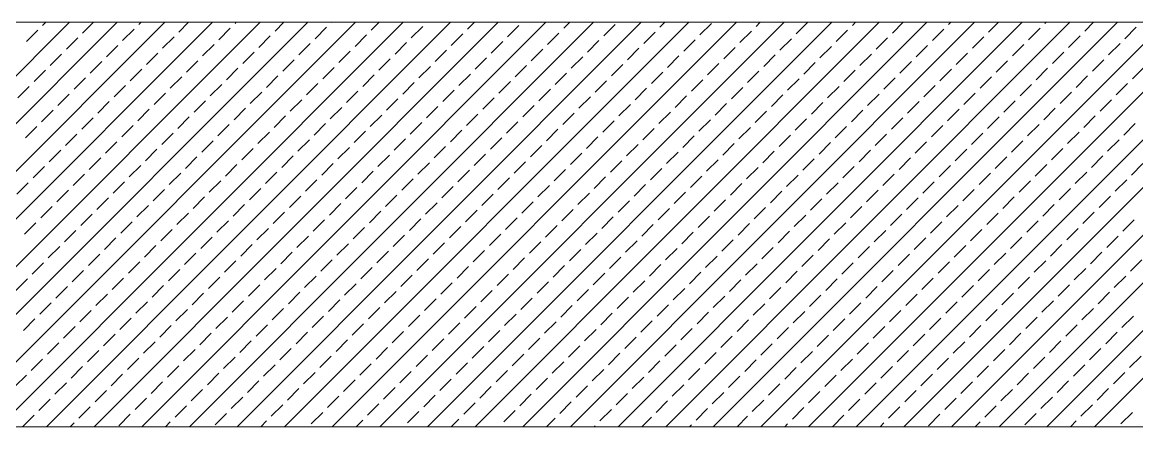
# Model space of a CAD drawing. Header units: millimetres. Extents: x -16104 to 67872, y -88009 to 12107.
# Drawn here: x 1036.79 to 1057.47, y -6998.68 to -6991.18 of the extents above; entities that cross this region are included whole.
import ezdxf

# ---------------------------------------------------------------- set-up
doc = ezdxf.new("R2010")
doc.units = ezdxf.units.MM
doc.layers.get('0').update_dxf_attribs({"color": 241})
doc.layers.add('TARAMA', color=8, linetype='Continuous', lineweight=15)

# ---------------------------------------------------------------- blocks, each defined once
blk = doc.blocks.new('POK')
at = {"layer": 'TARAMA'}
for p, q in [((48031.265, -33586.417), (49095.765, -33586.417)), ((48306.592, -33616.417), (48336.592, -33586.417)), ((48310.128, -33616.417), (48340.128, -33586.417)), ((48313.663, -33616.417), (48343.663, -33586.417)), ((48317.199, -33616.417), (48347.199, -33586.417)), ((48320.734, -33616.417), (48350.734, -33586.417)), ((48324.27, -33616.417), (48354.27, -33586.417)), ((48327.806, -33616.417), (48357.806, -33586.417)), ((48331.341, -33616.417), (48361.341, -33586.417)), ((48334.59, -33586.649), (48334.822, -33586.417)), ((48334.877, -33616.417), (48364.877, -33586.417)), ((48337.559, -33587.215), (48338.357, -33586.417)), ((48338.412, -33616.417), (48368.412, -33586.417)), ((48341.731, -33586.579), (48341.893, -33586.417)), ((48341.948, -33616.417), (48371.948, -33586.417)), ((48344.701, -33587.144), (48345.428, -33586.417)), ((48345.483, -33616.417), (48375.483, -33586.417)), ((48348.873, -33586.508), (48348.964, -33586.417)), ((48349.019, -33616.417), (48379.019, -33586.417)), ((48351.843, -33587.074), (48352.499, -33586.417)), ((48352.554, -33616.417), (48382.554, -33586.417)), ((48356.015, -33586.437), (48356.035, -33586.417)), ((48356.09, -33616.417), (48386.09, -33586.417)), ((48358.985, -33587.003), (48359.571, -33586.417)), ((48359.625, -33616.417), (48389.625, -33586.417)), ((48363.161, -33616.417), (48393.161, -33586.417)), ((48366.127, -33586.932), (48366.642, -33586.417)), ((48366.696, -33616.417), (48396.696, -33586.417)), ((48370.232, -33616.417), (48400.232, -33586.417)), ((48373.268, -33586.862), (48373.713, -33586.417)), ((48373.767, -33616.417), (48403.767, -33586.417)), ((48377.303, -33616.417), (48407.303, -33586.417)), ((48380.41, -33586.791), (48380.784, -33586.417)), ((48380.839, -33616.417), (48410.839, -33586.417)), ((48383.38, -33587.357), (48384.229, -33586.508)), ((48384.374, -33616.417), (48414.374, -33586.417)), ((48387.552, -33586.72), (48387.855, -33586.417)), ((48387.91, -33616.417), (48417.91, -33586.417)), ((48390.522, -33587.286), (48391.37, -33586.437)), ((48391.445, -33616.417), (48421.445, -33586.417)), ((48394.694, -33586.649), (48394.926, -33586.417)), ((48394.981, -33616.417), (48424.981, -33586.417)), ((48397.664, -33587.215), (48398.461, -33586.417)), ((48398.516, -33616.417), (48428.516, -33586.417)), ((48401.835, -33586.579), (48401.997, -33586.417)), ((48402.052, -33616.417), (48432.052, -33586.417)), ((48404.805, -33587.144), (48405.532, -33586.417)), ((48405.587, -33616.417), (48435.587, -33586.417)), ((48408.977, -33586.508), (48409.068, -33586.417)), ((48409.123, -33616.417), (48439.123, -33586.417)), ((48411.947, -33587.074), (48412.604, -33586.417)), ((48412.658, -33616.417), (48442.658, -33586.417)), ((48333.388, -33587.852), (48334.236, -33587.003)), ((48340.529, -33587.781), (48341.378, -33586.932)), ((48347.671, -33587.71), (48348.52, -33586.862)), ((48354.813, -33587.639), (48355.661, -33586.791)), ((48357.783, -33588.205), (48358.631, -33587.357)), ((48361.955, -33587.569), (48362.803, -33586.72)), ((48364.925, -33588.134), (48365.773, -33587.286)), ((48369.096, -33587.498), (48369.945, -33586.649)), ((48372.066, -33588.064), (48372.915, -33587.215)), ((48376.238, -33587.427), (48377.087, -33586.579)), ((48379.208, -33587.993), (48380.057, -33587.144)), ((48386.35, -33587.922), (48387.198, -33587.074)), ((48393.492, -33587.852), (48394.34, -33587.003)), ((48400.633, -33587.781), (48401.482, -33586.932)), ((48407.775, -33587.71), (48408.624, -33586.862)), ((48414.917, -33587.639), (48415.765, -33586.791)), ((48336.357, -33588.417), (48337.206, -33587.569)), ((48339.327, -33588.983), (48340.176, -33588.134)), ((48343.499, -33588.347), (48344.348, -33587.498)), ((48346.469, -33588.912), (48347.318, -33588.064)), ((48350.641, -33588.276), (48351.489, -33587.427)), ((48353.611, -33588.841), (48354.459, -33587.993)), ((48360.753, -33588.771), (48361.601, -33587.922)), ((48367.894, -33588.7), (48368.743, -33587.852)), ((48375.036, -33588.629), (48375.885, -33587.781)), ((48382.178, -33588.559), (48383.026, -33587.71)), ((48389.32, -33588.488), (48390.168, -33587.639)), ((48392.29, -33589.054), (48393.138, -33588.205)), ((48396.461, -33588.417), (48397.31, -33587.569)), ((48399.431, -33588.983), (48400.28, -33588.134)), ((48403.603, -33588.347), (48404.452, -33587.498)), ((48406.573, -33588.912), (48407.422, -33588.064)), ((48410.745, -33588.276), (48411.594, -33587.427)), ((48413.715, -33588.841), (48414.563, -33587.993)), ((48335.155, -33589.619), (48336.004, -33588.771)), ((48342.297, -33589.549), (48343.146, -33588.7)), ((48349.439, -33589.478), (48350.287, -33588.629)), ((48356.581, -33589.407), (48357.429, -33588.559)), ((48363.722, -33589.336), (48364.571, -33588.488)), ((48370.864, -33589.266), (48371.713, -33588.417)), ((48373.834, -33589.831), (48374.683, -33588.983)), ((48378.006, -33589.195), (48378.855, -33588.347)), ((48380.976, -33589.761), (48381.824, -33588.912)), ((48385.148, -33589.124), (48385.996, -33588.276)), ((48388.118, -33589.69), (48388.966, -33588.841)), ((48395.259, -33589.619), (48396.108, -33588.771)), ((48402.401, -33589.549), (48403.25, -33588.7)), ((48409.543, -33589.478), (48410.391, -33588.629)), ((48338.125, -33590.185), (48338.974, -33589.336)), ((48345.267, -33590.114), (48346.115, -33589.266)), ((48348.237, -33590.68), (48349.085, -33589.831)), ((48352.409, -33590.044), (48353.257, -33589.195)), ((48355.379, -33590.609), (48356.227, -33589.761)), ((48359.551, -33589.973), (48360.399, -33589.124)), ((48362.52, -33590.539), (48363.369, -33589.69)), ((48366.692, -33589.902), (48367.541, -33589.054)), ((48369.662, -33590.468), (48370.511, -33589.619)), ((48376.804, -33590.397), (48377.652, -33589.549)), ((48383.946, -33590.326), (48384.794, -33589.478)), ((48391.087, -33590.256), (48391.936, -33589.407)), ((48398.229, -33590.185), (48399.078, -33589.336)), ((48405.371, -33590.114), (48406.22, -33589.266)), ((48408.341, -33590.68), (48409.189, -33589.831)), ((48412.513, -33590.044), (48413.361, -33589.195)), ((48415.483, -33590.609), (48416.331, -33589.761)), ((48333.953, -33590.821), (48334.802, -33589.973)), ((48336.923, -33591.387), (48337.772, -33590.539)), ((48341.095, -33590.751), (48341.944, -33589.902)), ((48344.065, -33591.316), (48344.913, -33590.468)), ((48351.207, -33591.246), (48352.055, -33590.397)), ((48358.348, -33591.175), (48359.197, -33590.326)), ((48365.49, -33591.104), (48366.339, -33590.256)), ((48372.632, -33591.034), (48373.481, -33590.185)), ((48379.774, -33590.963), (48380.622, -33590.114)), ((48382.744, -33591.528), (48383.592, -33590.68)), ((48386.916, -33590.892), (48387.764, -33590.044)), ((48389.885, -33591.458), (48390.734, -33590.609)), ((48394.057, -33590.821), (48394.906, -33589.973)), ((48397.027, -33591.387), (48397.876, -33590.539)), ((48401.199, -33590.751), (48402.048, -33589.902)), ((48404.169, -33591.316), (48405.017, -33590.468)), ((48411.311, -33591.246), (48412.159, -33590.397)), ((48332.751, -33592.023), (48333.6, -33591.175)), ((48339.893, -33591.953), (48340.741, -33591.104)), ((48347.035, -33591.882), (48347.883, -33591.034)), ((48354.176, -33591.811), (48355.025, -33590.963)), ((48361.318, -33591.741), (48362.167, -33590.892)), ((48364.288, -33592.306), (48365.137, -33591.458)), ((48368.46, -33591.67), (48369.309, -33590.821)), ((48371.43, -33592.236), (48372.278, -33591.387)), ((48375.602, -33591.599), (48376.45, -33590.751)), ((48378.572, -33592.165), (48379.42, -33591.316)), ((48385.713, -33592.094), (48386.562, -33591.246)), ((48392.855, -33592.023), (48393.704, -33591.175)), ((48399.997, -33591.953), (48400.846, -33591.104)), ((48407.139, -33591.882), (48407.987, -33591.034)), ((48414.281, -33591.811), (48415.129, -33590.963)), ((48335.721, -33592.589), (48336.57, -33591.741)), ((48338.691, -33593.155), (48339.539, -33592.306)), ((48342.863, -33592.518), (48343.711, -33591.67)), ((48345.833, -33593.084), (48346.681, -33592.236)), ((48350.005, -33592.448), (48350.853, -33591.599)), ((48352.974, -33593.013), (48353.823, -33592.165)), ((48357.146, -33592.377), (48357.995, -33591.528)), ((48360.116, -33592.943), (48360.965, -33592.094)), ((48367.258, -33592.872), (48368.106, -33592.023)), ((48374.4, -33592.801), (48375.248, -33591.953)), ((48381.542, -33592.731), (48382.39, -33591.882)), ((48388.683, -33592.66), (48389.532, -33591.811)), ((48395.825, -33592.589), (48396.674, -33591.741)), ((48398.795, -33593.155), (48399.643, -33592.306)), ((48402.967, -33592.518), (48403.815, -33591.67)), ((48405.937, -33593.084), (48406.785, -33592.236)), ((48410.109, -33592.448), (48410.957, -33591.599)), ((48413.078, -33593.013), (48413.927, -33592.165)), ((48334.519, -33593.791), (48335.367, -33592.943)), ((48341.661, -33593.721), (48342.509, -33592.872)), ((48348.802, -33593.65), (48349.651, -33592.801)), ((48355.944, -33593.579), (48356.793, -33592.731)), ((48363.086, -33593.508), (48363.935, -33592.66)), ((48370.228, -33593.438), (48371.076, -33592.589)), ((48373.198, -33594.003), (48374.046, -33593.155)), ((48377.37, -33593.367), (48378.218, -33592.518)), ((48380.339, -33593.933), (48381.188, -33593.084)), ((48384.511, -33593.296), (48385.36, -33592.448)), ((48387.481, -33593.862), (48388.33, -33593.013)), ((48391.653, -33593.226), (48392.502, -33592.377)), ((48394.623, -33593.791), (48395.472, -33592.943)), ((48401.765, -33593.721), (48402.613, -33592.872)), ((48408.907, -33593.65), (48409.755, -33592.801)), ((48337.489, -33594.357), (48338.337, -33593.508)), ((48344.631, -33594.286), (48345.479, -33593.438)), ((48347.6, -33594.852), (48348.449, -33594.003)), ((48351.772, -33594.215), (48352.621, -33593.367)), ((48354.742, -33594.781), (48355.591, -33593.933)), ((48358.914, -33594.145), (48359.763, -33593.296)), ((48361.884, -33594.71), (48362.732, -33593.862)), ((48366.056, -33594.074), (48366.904, -33593.226)), ((48369.026, -33594.64), (48369.874, -33593.791)), ((48376.168, -33594.569), (48377.016, -33593.721)), ((48383.309, -33594.498), (48384.158, -33593.65)), ((48390.451, -33594.428), (48391.3, -33593.579)), ((48397.593, -33594.357), (48398.441, -33593.508)), ((48404.735, -33594.286), (48405.583, -33593.438)), ((48407.704, -33594.852), (48408.553, -33594.003)), ((48411.876, -33594.215), (48412.725, -33593.367)), ((48414.846, -33594.781), (48415.695, -33593.933)), ((48333.317, -33594.993), (48334.165, -33594.145)), ((48336.287, -33595.559), (48337.135, -33594.71)), ((48340.459, -33594.923), (48341.307, -33594.074)), ((48343.428, -33595.488), (48344.277, -33594.64)), ((48350.57, -33595.418), (48351.419, -33594.569)), ((48357.712, -33595.347), (48358.561, -33594.498)), ((48364.854, -33595.276), (48365.702, -33594.428)), ((48371.996, -33595.205), (48372.844, -33594.357)), ((48379.137, -33595.135), (48379.986, -33594.286)), ((48386.279, -33595.064), (48387.128, -33594.215)), ((48389.249, -33595.63), (48390.098, -33594.781)), ((48393.421, -33594.993), (48394.269, -33594.145)), ((48396.391, -33595.559), (48397.239, -33594.71)), ((48400.563, -33594.923), (48401.411, -33594.074)), ((48403.533, -33595.488), (48404.381, -33594.64)), ((48410.674, -33595.418), (48411.523, -33594.569)), ((48339.257, -33596.125), (48340.105, -33595.276)), ((48346.398, -33596.054), (48347.247, -33595.205)), ((48353.54, -33595.983), (48354.389, -33595.135)), ((48360.682, -33595.913), (48361.53, -33595.064)), ((48363.652, -33596.478), (48364.5, -33595.63)), ((48367.824, -33595.842), (48368.672, -33594.993)), ((48370.794, -33596.408), (48371.642, -33595.559)), ((48374.965, -33595.771), (48375.814, -33594.923)), ((48377.935, -33596.337), (48378.784, -33595.488)), ((48382.107, -33595.7), (48382.956, -33594.852)), ((48385.077, -33596.266), (48385.926, -33595.418)), ((48392.219, -33596.195), (48393.067, -33595.347)), ((48399.361, -33596.125), (48400.209, -33595.276)), ((48406.502, -33596.054), (48407.351, -33595.205)), ((48413.644, -33595.983), (48414.493, -33595.135)), ((48335.085, -33596.761), (48335.933, -33595.913)), ((48338.054, -33597.327), (48338.903, -33596.478)), ((48342.226, -33596.69), (48343.075, -33595.842)), ((48345.196, -33597.256), (48346.045, -33596.408)), ((48349.368, -33596.62), (48350.217, -33595.771)), ((48352.338, -33597.185), (48353.187, -33596.337)), ((48356.51, -33596.549), (48357.358, -33595.7)), ((48359.48, -33597.115), (48360.328, -33596.266)), ((48366.622, -33597.044), (48367.47, -33596.195)), ((48373.763, -33596.973), (48374.612, -33596.125)), ((48380.905, -33596.902), (48381.754, -33596.054)), ((48388.047, -33596.832), (48388.895, -33595.983)), ((48395.189, -33596.761), (48396.037, -33595.913)), ((48398.159, -33597.327), (48399.007, -33596.478)), ((48402.33, -33596.69), (48403.179, -33595.842)), ((48405.3, -33597.256), (48406.149, -33596.408)), ((48409.472, -33596.62), (48410.321, -33595.771)), ((48412.442, -33597.185), (48413.291, -33596.337)), ((48333.883, -33597.963), (48334.731, -33597.115)), ((48341.024, -33597.892), (48341.873, -33597.044)), ((48348.166, -33597.822), (48349.015, -33596.973)), ((48355.308, -33597.751), (48356.156, -33596.902)), ((48362.45, -33597.68), (48363.298, -33596.832)), ((48369.591, -33597.61), (48370.44, -33596.761)), ((48376.733, -33597.539), (48377.582, -33596.69)), ((48379.703, -33598.105), (48380.552, -33597.256)), ((48383.875, -33597.468), (48384.724, -33596.62)), ((48386.845, -33598.034), (48387.693, -33597.185)), ((48391.017, -33597.397), (48391.865, -33596.549)), ((48393.987, -33597.963), (48394.835, -33597.115)), ((48401.128, -33597.892), (48401.977, -33597.044)), ((48408.27, -33597.822), (48409.119, -33596.973)), ((48415.412, -33597.751), (48416.26, -33596.902)), ((48336.852, -33598.529), (48337.701, -33597.68)), ((48343.994, -33598.458), (48344.843, -33597.61)), ((48351.136, -33598.387), (48351.984, -33597.539)), ((48354.106, -33598.953), (48354.954, -33598.105)), ((48358.278, -33598.317), (48359.126, -33597.468)), ((48361.248, -33598.882), (48362.096, -33598.034)), ((48365.419, -33598.246), (48366.268, -33597.397)), ((48368.389, -33598.812), (48369.238, -33597.963)), ((48372.561, -33598.175), (48373.41, -33597.327)), ((48375.531, -33598.741), (48376.38, -33597.892)), ((48382.673, -33598.67), (48383.521, -33597.822)), ((48389.815, -33598.6), (48390.663, -33597.751)), ((48396.956, -33598.529), (48397.805, -33597.68)), ((48404.098, -33598.458), (48404.947, -33597.61)), ((48411.24, -33598.387), (48412.089, -33597.539)), ((48414.21, -33598.953), (48415.058, -33598.105)), ((48332.68, -33599.165), (48333.529, -33598.317)), ((48335.65, -33599.731), (48336.499, -33598.882)), ((48339.822, -33599.095), (48340.671, -33598.246)), ((48342.792, -33599.66), (48343.641, -33598.812)), ((48346.964, -33599.024), (48347.813, -33598.175)), ((48349.934, -33599.589), (48350.782, -33598.741)), ((48357.076, -33599.519), (48357.924, -33598.67)), ((48364.217, -33599.448), (48365.066, -33598.6)), ((48371.359, -33599.377), (48372.208, -33598.529)), ((48378.501, -33599.307), (48379.349, -33598.458)), ((48385.643, -33599.236), (48386.491, -33598.387)), ((48388.613, -33599.802), (48389.461, -33598.953)), ((48392.785, -33599.165), (48393.633, -33598.317)), ((48395.754, -33599.731), (48396.603, -33598.882)), ((48399.926, -33599.095), (48400.775, -33598.246)), ((48402.896, -33599.66), (48403.745, -33598.812)), ((48407.068, -33599.024), (48407.917, -33598.175)), ((48410.038, -33599.589), (48410.886, -33598.741)), ((48338.62, -33600.297), (48339.469, -33599.448)), ((48345.762, -33600.226), (48346.61, -33599.377)), ((48352.904, -33600.155), (48353.752, -33599.307)), ((48360.045, -33600.084), (48360.894, -33599.236)), ((48367.187, -33600.014), (48368.036, -33599.165)), ((48370.157, -33600.579), (48371.006, -33599.731)), ((48374.329, -33599.943), (48375.178, -33599.095)), ((48377.299, -33600.509), (48378.147, -33599.66)), ((48381.471, -33599.872), (48382.319, -33599.024)), ((48384.441, -33600.438), (48385.289, -33599.589)), ((48391.582, -33600.367), (48392.431, -33599.519)), ((48398.724, -33600.297), (48399.573, -33599.448)), ((48405.866, -33600.226), (48406.715, -33599.377)), ((48413.008, -33600.155), (48413.856, -33599.307)), ((48334.448, -33600.933), (48335.297, -33600.084)), ((48341.59, -33600.862), (48342.439, -33600.014)), ((48344.56, -33601.428), (48345.408, -33600.579)), ((48348.732, -33600.792), (48349.58, -33599.943)), ((48351.702, -33601.357), (48352.55, -33600.509)), ((48355.874, -33600.721), (48356.722, -33599.872)), ((48358.843, -33601.287), (48359.692, -33600.438)), ((48363.015, -33600.65), (48363.864, -33599.802)), ((48365.985, -33601.216), (48366.834, -33600.367)), ((48373.127, -33601.145), (48373.975, -33600.297)), ((48380.269, -33601.074), (48381.117, -33600.226)), ((48387.411, -33601.004), (48388.259, -33600.155)), ((48394.552, -33600.933), (48395.401, -33600.084)), ((48401.694, -33600.862), (48402.543, -33600.014)), ((48404.664, -33601.428), (48405.512, -33600.579)), ((48408.836, -33600.792), (48409.684, -33599.943)), ((48411.806, -33601.357), (48412.654, -33600.509)), ((48333.246, -33602.135), (48334.095, -33601.287)), ((48337.418, -33601.499), (48338.267, -33600.65)), ((48340.388, -33602.064), (48341.236, -33601.216)), ((48347.53, -33601.994), (48348.378, -33601.145)), ((48354.671, -33601.923), (48355.52, -33601.074)), ((48361.813, -33601.852), (48362.662, -33601.004)), ((48368.955, -33601.782), (48369.804, -33600.933)), ((48376.097, -33601.711), (48376.945, -33600.862)), ((48379.067, -33602.277), (48379.915, -33601.428)), ((48383.239, -33601.64), (48384.087, -33600.792)), ((48386.208, -33602.206), (48387.057, -33601.357)), ((48390.38, -33601.569), (48391.229, -33600.721)), ((48393.35, -33602.135), (48394.199, -33601.287)), ((48397.522, -33601.499), (48398.371, -33600.65)), ((48400.492, -33602.064), (48401.341, -33601.216)), ((48407.634, -33601.994), (48408.482, -33601.145)), ((48414.776, -33601.923), (48415.624, -33601.074)), ((48336.216, -33602.701), (48337.065, -33601.852)), ((48343.358, -33602.63), (48344.206, -33601.782)), ((48350.5, -33602.559), (48351.348, -33601.711)), ((48353.469, -33603.125), (48354.318, -33602.277)), ((48357.641, -33602.489), (48358.49, -33601.64)), ((48360.611, -33603.054), (48361.46, -33602.206)), ((48364.783, -33602.418), (48365.632, -33601.569)), ((48367.753, -33602.984), (48368.601, -33602.135)), ((48371.925, -33602.347), (48372.773, -33601.499)), ((48374.895, -33602.913), (48375.743, -33602.064)), ((48382.037, -33602.842), (48382.885, -33601.994)), ((48389.178, -33602.771), (48390.027, -33601.923)), ((48396.32, -33602.701), (48397.169, -33601.852)), ((48403.462, -33602.63), (48404.31, -33601.782)), ((48410.604, -33602.559), (48411.452, -33601.711)), ((48413.573, -33603.125), (48414.422, -33602.277)), ((48335.014, -33603.903), (48335.862, -33603.054)), ((48339.186, -33603.266), (48340.034, -33602.418)), ((48342.156, -33603.832), (48343.004, -33602.984)), ((48346.328, -33603.196), (48347.176, -33602.347)), ((48349.297, -33603.761), (48350.146, -33602.913)), ((48356.439, -33603.691), (48357.288, -33602.842)), ((48363.581, -33603.62), (48364.43, -33602.771)), ((48370.723, -33603.549), (48371.571, -33602.701)), ((48377.865, -33603.479), (48378.713, -33602.63)), ((48385.006, -33603.408), (48385.855, -33602.559)), ((48392.148, -33603.337), (48392.997, -33602.489)), ((48395.118, -33603.903), (48395.967, -33603.054)), ((48399.29, -33603.266), (48400.138, -33602.418)), ((48402.26, -33603.832), (48403.108, -33602.984)), ((48406.432, -33603.196), (48407.28, -33602.347)), ((48409.402, -33603.761), (48410.25, -33602.913)), ((48337.984, -33604.469), (48338.832, -33603.62)), ((48345.126, -33604.398), (48345.974, -33603.549)), ((48352.267, -33604.327), (48353.116, -33603.479)), ((48359.409, -33604.256), (48360.258, -33603.408)), ((48366.551, -33604.186), (48367.399, -33603.337)), ((48369.521, -33604.751), (48370.369, -33603.903)), ((48373.693, -33604.115), (48374.541, -33603.266)), ((48376.662, -33604.681), (48377.511, -33603.832)), ((48380.834, -33604.044), (48381.683, -33603.196)), ((48383.804, -33604.61), (48384.653, -33603.761)), ((48387.976, -33603.974), (48388.825, -33603.125)), ((48390.946, -33604.539), (48391.795, -33603.691)), ((48398.088, -33604.469), (48398.936, -33603.62)), ((48405.23, -33604.398), (48406.078, -33603.549)), ((48412.371, -33604.327), (48413.22, -33603.479)), ((48333.812, -33605.105), (48334.66, -33604.256)), ((48340.954, -33605.034), (48341.802, -33604.186)), ((48343.923, -33605.6), (48344.772, -33604.751)), ((48348.095, -33604.964), (48348.944, -33604.115)), ((48351.065, -33605.529), (48351.914, -33604.681)), ((48355.237, -33604.893), (48356.086, -33604.044)), ((48358.207, -33605.458), (48359.056, -33604.61)), ((48362.379, -33604.822), (48363.227, -33603.974)), ((48365.349, -33605.388), (48366.197, -33604.539)), ((48372.491, -33605.317), (48373.339, -33604.469)), ((48379.632, -33605.246), (48380.481, -33604.398)), ((48386.774, -33605.176), (48387.623, -33604.327)), ((48393.916, -33605.105), (48394.764, -33604.256)), ((48401.058, -33605.034), (48401.906, -33604.186)), ((48404.028, -33605.6), (48404.876, -33604.751)), ((48408.199, -33604.964), (48409.048, -33604.115)), ((48411.169, -33605.529), (48412.018, -33604.681)), ((48415.341, -33604.893), (48416.19, -33604.044)), ((48332.61, -33606.307), (48333.458, -33605.458)), ((48336.782, -33605.671), (48337.63, -33604.822)), ((48339.752, -33606.236), (48340.6, -33605.388)), ((48346.893, -33606.166), (48347.742, -33605.317)), ((48354.035, -33606.095), (48354.884, -33605.246)), ((48361.177, -33606.024), (48362.025, -33605.176)), ((48368.319, -33605.953), (48369.167, -33605.105)), ((48375.46, -33605.883), (48376.309, -33605.034)), ((48382.602, -33605.812), (48383.451, -33604.964)), ((48385.572, -33606.378), (48386.421, -33605.529)), ((48389.744, -33605.741), (48390.592, -33604.893)), ((48392.714, -33606.307), (48393.562, -33605.458)), ((48396.886, -33605.671), (48397.734, -33604.822)), ((48399.856, -33606.236), (48400.704, -33605.388)), ((48406.997, -33606.166), (48407.846, -33605.317)), ((48414.139, -33606.095), (48414.988, -33605.246)), ((48335.58, -33606.873), (48336.428, -33606.024)), ((48342.721, -33606.802), (48343.57, -33605.953)), ((48349.863, -33606.731), (48350.712, -33605.883)), ((48357.005, -33606.661), (48357.853, -33605.812)), ((48359.975, -33607.226), (48360.823, -33606.378)), ((48364.147, -33606.59), (48364.995, -33605.741)), ((48367.117, -33607.156), (48367.965, -33606.307)), ((48371.288, -33606.519), (48372.137, -33605.671)), ((48374.258, -33607.085), (48375.107, -33606.236)), ((48378.43, -33606.448), (48379.279, -33605.6)), ((48381.4, -33607.014), (48382.249, -33606.166)), ((48388.542, -33606.943), (48389.39, -33606.095)), ((48395.684, -33606.873), (48396.532, -33606.024)), ((48402.825, -33606.802), (48403.674, -33605.953)), ((48409.967, -33606.731), (48410.816, -33605.883)), ((48334.378, -33608.075), (48335.226, -33607.226)), ((48338.549, -33607.438), (48339.398, -33606.59)), ((48341.519, -33608.004), (48342.368, -33607.156)), ((48345.691, -33607.368), (48346.54, -33606.519)), ((48348.661, -33607.933), (48349.51, -33607.085)), ((48352.833, -33607.297), (48353.682, -33606.448)), ((48355.803, -33607.863), (48356.651, -33607.014)), ((48362.945, -33607.792), (48363.793, -33606.943)), ((48370.086, -33607.721), (48370.935, -33606.873)), ((48377.228, -33607.651), (48378.077, -33606.802)), ((48384.37, -33607.58), (48385.218, -33606.731)), ((48391.512, -33607.509), (48392.36, -33606.661)), ((48394.482, -33608.075), (48395.33, -33607.226)), ((48398.654, -33607.438), (48399.502, -33606.59)), ((48401.623, -33608.004), (48402.472, -33607.156)), ((48405.795, -33607.368), (48406.644, -33606.519)), ((48408.765, -33607.933), (48409.614, -33607.085)), ((48412.937, -33607.297), (48413.786, -33606.448)), ((48337.347, -33608.64), (48338.196, -33607.792)), ((48344.489, -33608.57), (48345.338, -33607.721)), ((48351.631, -33608.499), (48352.479, -33607.651)), ((48358.773, -33608.428), (48359.621, -33607.58)), ((48365.914, -33608.358), (48366.763, -33607.509)), ((48373.056, -33608.287), (48373.905, -33607.438)), ((48376.026, -33608.853), (48376.875, -33608.004)), ((48380.198, -33608.216), (48381.047, -33607.368)), ((48383.168, -33608.782), (48384.016, -33607.933)), ((48387.34, -33608.145), (48388.188, -33607.297)), ((48390.31, -33608.711), (48391.158, -33607.863)), ((48397.451, -33608.64), (48398.3, -33607.792)), ((48404.593, -33608.57), (48405.442, -33607.721)), ((48411.735, -33608.499), (48412.584, -33607.651)), ((48333.175, -33609.277), (48334.024, -33608.428)), ((48340.317, -33609.206), (48341.166, -33608.358)), ((48347.459, -33609.135), (48348.308, -33608.287)), ((48350.429, -33609.701), (48351.277, -33608.853)), ((48354.601, -33609.065), (48355.449, -33608.216)), ((48357.571, -33609.63), (48358.419, -33608.782)), ((48361.743, -33608.994), (48362.591, -33608.145)), ((48364.712, -33609.56), (48365.561, -33608.711)), ((48368.884, -33608.923), (48369.733, -33608.075)), ((48371.854, -33609.489), (48372.703, -33608.64)), ((48378.996, -33609.418), (48379.844, -33608.57)), ((48386.138, -33609.348), (48386.986, -33608.499)), ((48393.28, -33609.277), (48394.128, -33608.428)), ((48400.421, -33609.206), (48401.27, -33608.358)), ((48407.563, -33609.135), (48408.412, -33608.287)), ((48410.533, -33609.701), (48411.381, -33608.853)), ((48414.705, -33609.065), (48415.553, -33608.216)), ((48336.145, -33609.843), (48336.994, -33608.994)), ((48339.115, -33610.408), (48339.964, -33609.56)), ((48343.287, -33609.772), (48344.136, -33608.923)), ((48346.257, -33610.338), (48347.105, -33609.489)), ((48353.399, -33610.267), (48354.247, -33609.418)), ((48360.54, -33610.196), (48361.389, -33609.348)), ((48367.682, -33610.125), (48368.531, -33609.277)), ((48374.824, -33610.055), (48375.673, -33609.206)), ((48381.966, -33609.984), (48382.814, -33609.135)), ((48384.936, -33610.55), (48385.784, -33609.701)), ((48389.108, -33609.913), (48389.956, -33609.065)), ((48392.077, -33610.479), (48392.926, -33609.63)), ((48396.249, -33609.843), (48397.098, -33608.994)), ((48399.219, -33610.408), (48400.068, -33609.56)), ((48403.391, -33609.772), (48404.24, -33608.923)), ((48406.361, -33610.338), (48407.21, -33609.489)), ((48413.503, -33610.267), (48414.351, -33609.418)), ((48334.943, -33611.045), (48335.792, -33610.196)), ((48342.085, -33610.974), (48342.933, -33610.125)), ((48349.227, -33610.903), (48350.075, -33610.055)), ((48356.369, -33610.832), (48357.217, -33609.984)), ((48359.338, -33611.398), (48360.187, -33610.55)), ((48363.51, -33610.762), (48364.359, -33609.913)), ((48366.48, -33611.327), (48367.329, -33610.479)), ((48370.652, -33610.691), (48371.501, -33609.843)), ((48373.622, -33611.257), (48374.47, -33610.408)), ((48377.794, -33610.62), (48378.642, -33609.772)), ((48380.764, -33611.186), (48381.612, -33610.338)), ((48387.905, -33611.115), (48388.754, -33610.267)), ((48395.047, -33611.045), (48395.896, -33610.196)), ((48402.189, -33610.974), (48403.038, -33610.125)), ((48409.331, -33610.903), (48410.179, -33610.055)), ((48337.913, -33611.61), (48338.762, -33610.762)), ((48340.883, -33612.176), (48341.731, -33611.327)), ((48345.055, -33611.54), (48345.903, -33610.691)), ((48348.025, -33612.105), (48348.873, -33611.257)), ((48352.197, -33611.469), (48353.045, -33610.62)), ((48355.166, -33612.035), (48356.015, -33611.186)), ((48362.308, -33611.964), (48363.157, -33611.115)), ((48369.45, -33611.893), (48370.299, -33611.045)), ((48376.592, -33611.822), (48377.44, -33610.974)), ((48383.734, -33611.752), (48384.582, -33610.903)), ((48390.875, -33611.681), (48391.724, -33610.832)), ((48398.017, -33611.61), (48398.866, -33610.762)), ((48400.987, -33612.176), (48401.835, -33611.327)), ((48405.159, -33611.54), (48406.007, -33610.691)), ((48408.129, -33612.105), (48408.977, -33611.257)), ((48412.301, -33611.469), (48413.149, -33610.62)), ((48415.271, -33612.035), (48416.119, -33611.186)), ((48333.741, -33612.247), (48334.59, -33611.398)), ((48336.711, -33612.812), (48337.559, -33611.964)), ((48343.853, -33612.742), (48344.701, -33611.893)), ((48350.995, -33612.671), (48351.843, -33611.822)), ((48358.136, -33612.6), (48358.985, -33611.752)), ((48365.278, -33612.53), (48366.127, -33611.681)), ((48372.42, -33612.459), (48373.268, -33611.61)), ((48375.39, -33613.025), (48376.238, -33612.176)), ((48379.562, -33612.388), (48380.41, -33611.54)), ((48382.531, -33612.954), (48383.38, -33612.105)), ((48386.703, -33612.317), (48387.552, -33611.469)), ((48389.673, -33612.883), (48390.522, -33612.035)), ((48393.845, -33612.247), (48394.694, -33611.398)), ((48396.815, -33612.812), (48397.664, -33611.964)), ((48403.957, -33612.742), (48404.805, -33611.893)), ((48411.099, -33612.671), (48411.947, -33611.822)), ((48332.539, -33613.449), (48333.388, -33612.6)), ((48339.681, -33613.378), (48340.529, -33612.53)), ((48346.823, -33613.307), (48347.671, -33612.459)), ((48349.792, -33613.873), (48350.641, -33613.025)), ((48353.964, -33613.237), (48354.813, -33612.388)), ((48356.934, -33613.802), (48357.783, -33612.954)), ((48361.106, -33613.166), (48361.955, -33612.317)), ((48364.076, -33613.732), (48364.925, -33612.883)), ((48368.248, -33613.095), (48369.096, -33612.247)), ((48371.218, -33613.661), (48372.066, -33612.812)), ((48378.36, -33613.59), (48379.208, -33612.742)), ((48385.501, -33613.52), (48386.35, -33612.671)), ((48392.643, -33613.449), (48393.492, -33612.6)), ((48399.785, -33613.378), (48400.633, -33612.53)), ((48406.927, -33613.307), (48407.775, -33612.459)), ((48409.897, -33613.873), (48410.745, -33613.025)), ((48414.068, -33613.237), (48414.917, -33612.388)), ((48335.509, -33614.014), (48336.357, -33613.166)), ((48338.479, -33614.58), (48339.327, -33613.732)), ((48342.651, -33613.944), (48343.499, -33613.095)), ((48345.621, -33614.509), (48346.469, -33613.661)), ((48352.762, -33614.439), (48353.611, -33613.59)), ((48359.904, -33614.368), (48360.753, -33613.52)), ((48367.046, -33614.297), (48367.894, -33613.449)), ((48374.188, -33614.227), (48375.036, -33613.378)), ((48381.329, -33614.156), (48382.178, -33613.307)), ((48388.471, -33614.085), (48389.32, -33613.237)), ((48391.441, -33614.651), (48392.29, -33613.802)), ((48395.613, -33614.014), (48396.461, -33613.166)), ((48398.583, -33614.58), (48399.431, -33613.732)), ((48402.755, -33613.944), (48403.603, -33613.095)), ((48405.725, -33614.509), (48406.573, -33613.661)), ((48412.866, -33614.439), (48413.715, -33613.59)), ((48334.307, -33615.217), (48335.155, -33614.368)), ((48341.449, -33615.146), (48342.297, -33614.297)), ((48348.59, -33615.075), (48349.439, -33614.227)), ((48355.732, -33615.004), (48356.581, -33614.156)), ((48362.874, -33614.934), (48363.722, -33614.085)), ((48365.844, -33615.499), (48366.692, -33614.651)), ((48370.016, -33614.863), (48370.864, -33614.014)), ((48372.986, -33615.429), (48373.834, -33614.58)), ((48377.157, -33614.792), (48378.006, -33613.944)), ((48380.127, -33615.358), (48380.976, -33614.509)), ((48384.299, -33614.722), (48385.148, -33613.873)), ((48387.269, -33615.287), (48388.118, -33614.439)), ((48394.411, -33615.217), (48395.259, -33614.368)), ((48401.553, -33615.146), (48402.401, -33614.297)), ((48408.694, -33615.075), (48409.543, -33614.227)), ((48337.277, -33615.782), (48338.125, -33614.934)), ((48340.246, -33616.348), (48341.095, -33615.499)), ((48344.418, -33615.712), (48345.267, -33614.863)), ((48347.388, -33616.277), (48348.237, -33615.429)), ((48351.56, -33615.641), (48352.409, -33614.792)), ((48354.53, -33616.207), (48355.379, -33615.358)), ((48358.702, -33615.57), (48359.551, -33614.722)), ((48361.672, -33616.136), (48362.52, -33615.287)), ((48368.814, -33616.065), (48369.662, -33615.217)), ((48375.955, -33615.994), (48376.804, -33615.146)), ((48383.097, -33615.924), (48383.946, -33615.075)), ((48390.239, -33615.853), (48391.087, -33615.004)), ((48397.381, -33615.782), (48398.229, -33614.934)), ((48400.351, -33616.348), (48401.199, -33615.499)), ((48404.522, -33615.712), (48405.371, -33614.863)), ((48407.492, -33616.277), (48408.341, -33615.429)), ((48411.664, -33615.641), (48412.513, -33614.792)), ((48414.634, -33616.207), (48415.483, -33615.358)), ((48333.106, -33616.417), (48333.953, -33615.57)), ((48336.642, -33616.417), (48336.923, -33616.136)), ((48343.713, -33616.417), (48344.065, -33616.065)), ((48350.784, -33616.417), (48351.207, -33615.994)), ((48357.855, -33616.417), (48358.348, -33615.924)), ((48364.926, -33616.417), (48365.49, -33615.853)), ((48371.997, -33616.417), (48372.632, -33615.782)), ((48379.068, -33616.417), (48379.774, -33615.712)), ((48382.604, -33616.417), (48382.744, -33616.277)), ((48386.139, -33616.417), (48386.916, -33615.641)), ((48389.675, -33616.417), (48389.885, -33616.207)), ((48393.21, -33616.417), (48394.057, -33615.57)), ((48396.746, -33616.417), (48397.027, -33616.136)), ((48403.817, -33616.417), (48404.169, -33616.065)), ((48410.888, -33616.417), (48411.311, -33615.994)), ((48031.265, -33616.417), (49095.765, -33616.417)), ((48375.532, -33616.417), (48375.602, -33616.348))]:
    blk.add_line(p, q, dxfattribs=at)

msp = doc.modelspace()

# ---------------------------------------------------------------- block references
at = {"xscale": 0.25, "yscale": 0.25, "zscale": 0.25}
msp.add_blockref('POK', (-11046.478, 1405.427), dxfattribs=at)

doc.saveas('drawing.dxf')
